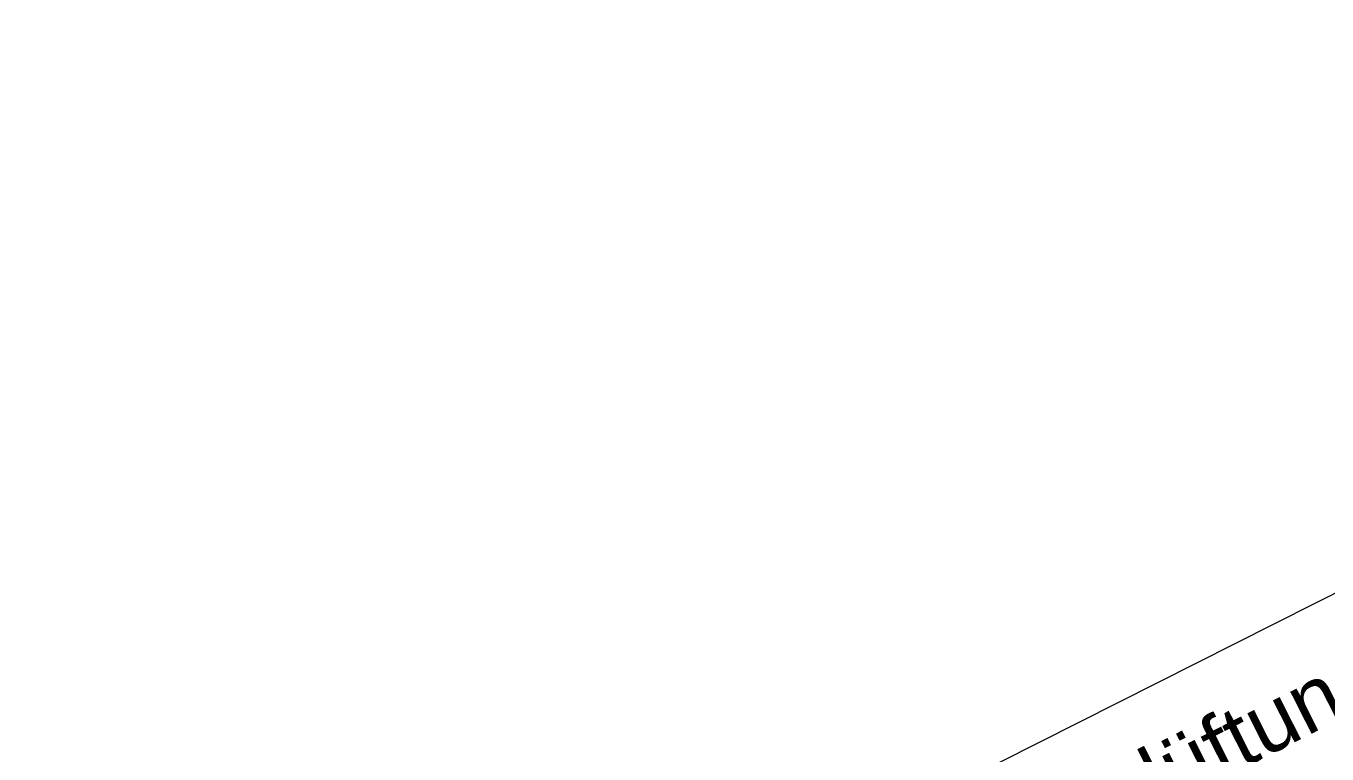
# Model space of a CAD drawing. Header units: metres. Extents: x 2682525 to 2683550, y 1250555 to 1251328.
# Drawn here: x 2683136.786 to 2683139.43, y 1250904.263 to 1250905.743 of the extents above; entities that cross this region are included whole.
import ezdxf

# ---------------------------------------------------------------- set-up
doc = ezdxf.new("R2010")
doc.units = ezdxf.units.M
doc.header["$PDMODE"] = 2
doc.header["$PDSIZE"] = -2
doc.linetypes.add('IMPORT-_24_ISO-10 Strichpunktlinie _2_', pattern=[46.98999999999999, 30.47999999999999, -7.619999999999998, 1.270000000000001, -7.619999999999998])
doc.linetypes.add('Verdeckt 0_75', pattern=[1.5, 0.75, -0.75])
for name, color, linetype, lineweight, true_color in [('2458 A U1_dwg-1', 9, 'Continuous', 18, 0x808080), ('_24_000 Linien-Oeffnungsflügel 0_10', 9, 'Continuous', 18, 0x808080), ('_24_000 Linien-Strichpunktlinie 0_10', 9, 'IMPORT-_24_ISO-10 Strichpunktlinie _2_', 18, 0x808080), ('_24_000 Linien-Strichpunktlinie kurz 0_10', 9, 'IMPORT-_24_ISO-10 Strichpunktlinie _2_', 18, 0x808080), ('_24_200 Materialien-Beton', 9, 'Continuous', 18, 0x808080), ('_24_200 Materialien-Daemmung H', 9, 'Continuous', 18, 0x808080), ('_24_300 Bauteile 3D-Tuer', 9, 'Continuous', 18, 0x808080), ('_24_300 Bauteile 3D-Wand Innen', 9, 'Continuous', 18, 0x808080), ('_24_400 Ausbau 2D-Moebel', 9, 'Continuous', 18, 0x808080), ('_24_800 Beschriftung-1_50-Vermassung', 9, 'Continuous', 18, 0x808080), ('_24_Keine', 9, 'Continuous', 18, 0x808080), ('Bemassung', 9, 'Continuous', 18, 0x808080)]:
    doc.layers.add(name, color=color, linetype=linetype, lineweight=lineweight, true_color=true_color)
for name, color, linetype, lineweight in [('A-____-____-DIMS', 7, 'Continuous', 9), ('A-DETL-____-MBND', 7, 'Verdeckt 0_75', 18), ('Bemassung-1', 7, 'Continuous', 18), ('G-____-____-DIMS', 7, 'Continuous', 9), ('G-____-____-TEXT', 7, 'Continuous', 9)]:
    doc.layers.add(name, color=color, linetype=linetype, lineweight=lineweight)
doc.styles.add('Arial_3', font='arial.ttf', dxfattribs={"height": 125})
doc.styles.add('Arial_31', font='arial.ttf', dxfattribs={"width": 0.9, "height": 200})
doc.styles.add('ISOCP_2', font='isocp___.ttf', dxfattribs={"height": 125.8608217592593})
doc.dimstyles.new('2_0_mm_-_Arial', dxfattribs={"dimscale": 304.8, "dimtxt": 204.051879991394, "dimasz": 0.2460629921259842, "dimexe": 0.3280839895013123, "dimexo": 0.3280840109072179, "dimgap": 0.08202099737532807, "dimtad": 1, "dimdec": 1, "dimlfac": 0.001, "dimrnd": 0.09999999999999999, "dimzin": 0, "dimdsep": 46, "dimtxsty": 'Arial_31', "dimblk1": 'OBLIQUE', "dimblk2": 'OBLIQUE', "dimsah": 1, "dimcen": 0.09, "dimdle": 0.3280839895013123, "dimazin": 0, "dimtfac": 1, "dimtdec": 4, "dimtix": 1, "dimtmove": 0, "dimatfit": 3, "dimfxl": 1, "dimtvp": 1, "dimtfill": 1, "dimtolj": 1, "dimtzin": 0, "dimarcsym": 2})
doc.dimstyles.new('2_0_mm_-_Arial_1', dxfattribs={"dimscale": 304.8, "dimtxt": 204.051879991394, "dimasz": 0.2460629921259842, "dimexe": 0.3280839895013123, "dimexo": 0.3280840109072179, "dimgap": 0.08202099737532807, "dimtad": 1, "dimdec": 1, "dimlfac": 0.001, "dimrnd": 0.09999999999999999, "dimzin": 0, "dimdsep": 46, "dimtxsty": 'Arial_31', "dimblk1": 'OBLIQUE', "dimblk2": 'OBLIQUE', "dimsah": 1, "dimcen": 0.09, "dimdle": 0.3280839895013123, "dimazin": 0, "dimtfac": 1, "dimtdec": 4, "dimtix": 1, "dimtmove": 2, "dimatfit": 3, "dimfxl": 1, "dimtvp": 1, "dimtfill": 1, "dimtolj": 1, "dimtzin": 0, "dimarcsym": 2})
pattern_1 = [(18.233, (0, 0), (18.77292067800844, -56.98752011815572), []), (288.233, (0, 0), (63.31313485127099, 20.85671487326738), [])]
pattern_2 = [(0, (0, 0), (0, -50), [])]

# ---------------------------------------------------------------- blocks, each defined once
blk = doc.blocks.new('2458 A U1_dwg_VW_SLASH-9045485-U01 Bodenplatte')
at = {"layer": 'Bemassung'}
for p, q in [((500.0534143197685, 500.0534143197683), (-500.0534143197683, -500.0534143197685)), ((890.9383564621788, 0), (-999.9999999999999, 0))]:
    blk.add_line(p, q, dxfattribs=at)
blk = doc.blocks.new('2458 A U1_dwg-9041719-U01 Bodenplatte')
at = {"layer": '_24_200 Materialien-Beton'}
h = blk.add_hatch(dxfattribs=at)
h.set_pattern_fill('FP_1', color=256, style=0, pattern_type=2)
h.set_pattern_definition(pattern_1)
h.paths.add_polyline_path([(-19598.89012033912, -19451.89133933163), (-19598.89012033912, -19351.47727060682), (-19848.89012033911, -19351.47727060682), (-19848.89012033911, -19451.89133933163)])
h = blk.add_hatch(dxfattribs=at)
h.set_pattern_fill('FP_1', color=256, style=0, pattern_type=2)
h.set_pattern_definition(pattern_1)
h.paths.add_polyline_path([(-19598.89012033912, -19451.89133933163), (-19598.89012033912, -19351.47727060682), (-19848.89012033911, -19351.47727060682), (-19848.89012033911, -19451.89133933163)])
h = blk.add_hatch(dxfattribs=at)
h.set_pattern_fill('FP_1', color=256, style=0, pattern_type=2)
h.set_pattern_definition(pattern_1)
h.paths.add_polyline_path([(-19598.89012033912, -22160.57036004064), (-19598.89012033912, -19451.89133933163), (-19848.89012033911, -19451.89133933163), (-19848.89012033911, -22160.57036004064)])
h = blk.add_hatch(dxfattribs=at)
h.set_pattern_fill('FP_1', color=256, style=0, pattern_type=2)
h.set_pattern_definition(pattern_1)
h.paths.add_polyline_path([(-19598.89012033912, -22160.57036004064), (-19598.89012033912, -19451.89133933163), (-19848.89012033911, -19451.89133933163), (-19848.89012033911, -22160.57036004064)])
at = {"layer": '_24_200 Materialien-Daemmung H'}
h = blk.add_hatch(dxfattribs=at)
h.set_pattern_fill('FP_11', color=256, style=0, pattern_type=2)
h.set_pattern_definition(pattern_2)
h.paths.add_polyline_path([(-19848.89012033911, -19451.89133933163), (-19848.89012033911, -19351.47727060682), (-20038.89012033911, -19351.47727060682), (-20038.89012033911, -19451.89133933163), (-19996.145965765, -19451.89133933163)])
h = blk.add_hatch(dxfattribs=at)
h.set_pattern_fill('FP_11', color=256, style=0, pattern_type=2)
h.set_pattern_definition(pattern_2)
h.paths.add_polyline_path([(-19848.89012033911, -19451.89133933163), (-19848.89012033911, -19351.47727060682), (-20038.89012033911, -19351.47727060682), (-20038.89012033911, -19451.89133933163), (-19996.145965765, -19451.89133933163)])
h = blk.add_hatch(dxfattribs=at)
h.set_pattern_fill('FP_11', color=256, style=0, pattern_type=2)
h.set_pattern_definition(pattern_2)
h.paths.add_polyline_path([(-19848.89012033911, -20285.4657966423), (-19848.89012033911, -19451.89133933163), (-20038.89012033911, -19451.89133933163), (-20038.89012033911, -20285.46579664229), (-19996.145965765, -20285.46579664229)])
h = blk.add_hatch(dxfattribs=at)
h.set_pattern_fill('FP_11', color=256, style=0, pattern_type=2)
h.set_pattern_definition(pattern_2)
h.paths.add_polyline_path([(-19848.89012033911, -20285.4657966423), (-19848.89012033911, -19451.89133933163), (-20038.89012033911, -19451.89133933163), (-20038.89012033911, -20285.46579664229), (-19996.145965765, -20285.46579664229)])
at = {"layer": '_24_000 Linien-Oeffnungsflügel 0_10', "flags": 128}
blk.add_lwpolyline([(-18574.89012033909, -19328.4772706068), (-19548.89012033909, -19328.4772706068)], close=True, dxfattribs=at)
at = {"layer": '_24_000 Linien-Oeffnungsflügel 0_10'}
blk.add_arc((-19548.89012033909, -19328.4772706068), 974.0000000000056, 359.9999999999996, 89.99999999999946, dxfattribs=at)
blk.add_arc((-19548.89012033909, -19328.4772706068), 974.0000000000056, 359.9999999999996, 89.99999999999946, dxfattribs=at)
at = {"layer": '_24_000 Linien-Strichpunktlinie 0_10', "flags": 128}
for points in [[(-18398.89012048161, -17510.46579666837), (-17648.89012048039, -17510.46579666837), (-17648.89012048039, -22150.46579666831), (-18398.8901204806, -22150.46579666831)], [(-18398.89012048161, -17510.46579666837), (-17648.89012048039, -17510.46579666837), (-17648.89012048039, -22150.46579666831), (-18398.8901204806, -22150.46579666831)], [(-20353.89012032956, -17560.50774393619), (-19848.89012047954, -17560.50774393619), (-19848.89012047954, -18360.42384949672), (-20353.89012032953, -18360.42384949672)], [(-20353.89012032956, -17560.50774393619), (-19848.89012047954, -17560.50774393619), (-19848.89012047954, -18360.42384949672), (-20353.89012032953, -18360.42384949672)]]:
    blk.add_lwpolyline(points, close=True, dxfattribs=at)
at = {"layer": '_24_000 Linien-Strichpunktlinie kurz 0_10', "flags": 128}
blk.add_lwpolyline([(-20353.89012032958, -17560.50800610693), (-19848.89012047954, -17560.50800610693), (-19848.89012047954, -18365.42358666475), (-20353.89012032955, -18365.42358666475)], close=True, dxfattribs=at)
blk.add_lwpolyline([(-20353.89012032958, -17560.50800610693), (-19848.89012047954, -17560.50800610693), (-19848.89012047954, -18365.42358666475), (-20353.89012032955, -18365.42358666475)], close=True, dxfattribs=at)
at = {"layer": '_24_200 Materialien-Beton', "flags": 128}
blk.add_lwpolyline([(-19848.89012033911, -22160.57036004064), (-19848.89012033911, -20535.46579664229), (-19848.89012033911, -20285.46579664229), (-19848.89012033911, -19451.89133933163), (-19848.89012033911, -19351.47727060682), (-19848.89012033911, -19451.89133933163), (-19848.89012033911, -20285.46579664229), (-19848.89012033911, -20535.46579664228), (-19848.89012033911, -20285.46579664229), (-20038.89012033912, -20285.46579664229), (-21286.17889003164, -20285.46579664229)], dxfattribs=at)
blk.add_lwpolyline([(-19598.89012033909, -22160.57036004062), (-19598.89012033909, -19451.89133933161), (-19598.89012033909, -19351.4772706068), (-19598.89012033909, -19451.89133933161)], close=True, dxfattribs=at)
at = {"layer": '_24_200 Materialien-Daemmung H', "flags": 128}
for points in [[(-20038.89012033909, -20285.46579664227), (-20038.89012033909, -19451.8913393316), (-20038.89012033909, -19351.4772706068), (-20038.89012033909, -19451.8913393316)], [(-19848.89012033909, -20285.46579664227), (-19848.89012033909, -19451.89133933161), (-19848.89012033909, -19351.4772706068), (-19848.89012033909, -19451.89133933161)]]:
    blk.add_lwpolyline(points, close=True, dxfattribs=at)
at = {"layer": '_24_300 Bauteile 3D-Tuer', "flags": 128}
blk.add_lwpolyline([(-20038.89012033909, -19351.47727060679), (-20038.89012033909, -19311.47727060679), (-19598.89012033909, -19311.47727060679), (-19598.89012033909, -19328.4772706068), (-19598.89012033909, -19391.4772706068), (-19598.89012033909, -19351.4772706068)], close=True, dxfattribs=at)
blk.add_lwpolyline([(-20038.89012033909, -19351.47727060679), (-20038.89012033909, -19311.47727060679), (-19598.89012033909, -19311.47727060679), (-19598.89012033909, -19328.4772706068), (-19598.89012033909, -19391.4772706068), (-19598.89012033909, -19351.4772706068)], close=True, dxfattribs=at)
at = {"layer": '_24_300 Bauteile 3D-Wand Innen', "flags": 128}
blk.add_lwpolyline([(-20038.89012033912, -20285.46579664229), (-20038.89012033912, -19451.89133933163), (-20038.89012033912, -19351.47727060682), (-20038.89012033912, -19451.89133933163), (-20038.89012033912, -20285.46579664229), (-21286.17889003164, -20285.46579664229)], dxfattribs=at)
for points in [[(-19848.89012033909, -19351.47727060679), (-20038.89012033909, -19351.47727060679), (-19848.89012033909, -19351.47727060679), (-19598.89012033909, -19351.47727060679)], [(-19598.89012033909, -22160.57036004062), (-19598.89012033909, -19451.89133933161), (-19598.89012033909, -19351.4772706068), (-19598.89012033909, -19451.89133933161)], [(-19598.89012033909, -19391.4772706068), (-19598.89012033909, -19351.4772706068)]]:
    blk.add_lwpolyline(points, close=True, dxfattribs=at)
at = {"layer": '_24_400 Ausbau 2D-Moebel', "flags": 128}
blk.add_lwpolyline([(-20648.89012047954, -18401.27859318425), (-21848.89012047954, -18401.27859318425), (-21848.89012047954, -17801.27859318425), (-20648.89012047954, -17801.27859318425)], close=True, dxfattribs=at)
blk.add_lwpolyline([(-20648.89012047954, -18401.27859318425), (-21848.89012047954, -18401.27859318425), (-21848.89012047954, -17801.27859318425), (-20648.89012047954, -17801.27859318425)], close=True, dxfattribs=at)
at = {"layer": '_24_Keine', "flags": 128}
blk.add_lwpolyline([(-19598.89012033909, -22060.98442876543), (-18623.89012040837, -19451.6843049692), (-17648.89012047764, -22060.98442876543)], dxfattribs=at)
blk.add_lwpolyline([(-19598.89012033909, -22060.98442876543), (-18623.89012040837, -19451.6843049692), (-17648.89012047764, -22060.98442876543)], dxfattribs=at)
blk.add_lwpolyline([(-17648.89012047763, -19451.89133933161), (-19598.89012033909, -19451.89133933161)], close=True, dxfattribs=at)
at = {"layer": 'Bemassung', "flags": 128}
for points in [[(-20562.39628025457, -17863.71848154431), (-20562.39628025457, -18219.23605966931), (-20562.39628025457, -17863.71848154431), (-20562.39628025457, -17975.95969248181)], [(-21886.64890954205, -18174.76745116672), (-19961.13133141704, -18174.76745116672)], [(-20662.39628025454, -18331.47727060681), (-20041.8901203391, -18331.47727060681), (-20662.39628025454, -18331.47727060681), (-20041.8901203391, -18331.47727060681)], [(-20562.39628025457, -18443.71848154431), (-20562.39628025457, -19239.2360596693)], [(-20038.89012033909, -18883.26289818829), (-20038.89012033909, -19348.4772706068), (-20038.89012033909, -18883.2628981883), (-20038.89012033909, -19348.4772706068)], [(-19598.89012033909, -18883.2628981883), (-19598.89012033909, -19348.4772706068), (-19598.89012033909, -18883.26289818829), (-19598.89012033909, -19348.4772706068)], [(-26792.79984073416, -18983.2628981883), (-20151.13133127662, -18983.2628981883)], [(-19926.64890940159, -18983.26289818827), (-19711.13133127659, -18983.26289818827)], [(-16623.37254235265, -18983.26289818828), (-16511.13133141515, -18983.26289818828), (-19486.64890940159, -18983.26289818828), (-16511.13133141515, -18983.26289818828)], [(-20662.39628025455, -19351.4772706068), (-19821.8901203391, -19351.4772706068), (-20662.39628025455, -19351.4772706068), (-19821.8901203391, -19351.4772706068)], [(-19848.89012033909, -19888.68927957521), (-19848.89012033909, -19454.89133933161), (-19848.89012033909, -19888.68927957521), (-19848.89012033909, -19454.89133933161)], [(-20562.3962802546, -20006.22308269876), (-20562.3962802546, -19463.71848154432)], [(-20038.8901203391, -19688.68927957525), (-20038.8901203391, -20157.14214338822), (-20038.8901203391, -19688.68927957525), (-20038.8901203391, -20157.14214338822)], [(-19598.89012033909, -19688.68927957525), (-19598.89012033909, -20073.77572405068)], [(-20263.3725422141, -19788.68927957524), (-20151.1313312766, -19788.68927957524), (-23941.7737562064, -19788.68927957524), (-20151.1313312766, -19788.68927957524)], [(-20073.37254221409, -19788.68927957524), (-19961.13133127659, -19788.68927957524)], [(-19848.89012033909, -19788.68927957524), (-19598.89012033909, -19788.68927957524), (-19848.89012033909, -19788.68927957524), (-20038.8901203391, -19788.68927957524)], [(-19624.40769846409, -19788.68927957524), (-19736.64890940159, -19788.68927957524)], [(-19374.40769846409, -19788.68927957524), (-19486.64890940159, -19788.68927957524)]]:
    blk.add_lwpolyline(points, close=True, dxfattribs=at)
at = {"xscale": 0.1122412109375, "yscale": 0.1122412109375, "zscale": 0.1122412109375}
for p, rotation in [((-20562.39628025457, -18331.47727060681), 270), ((-20562.39628025457, -18331.47727060681), 270), ((-20562.39628025457, -18331.47727060681), 90), ((-20562.39628025457, -18331.47727060681), 90), ((-20038.89012033909, -18983.26289818827), 180), ((-20038.89012033909, -18983.26289818827), 180), ((-19598.89012033909, -18983.26289818828), 180), ((-19598.89012033909, -18983.26289818828), 180), ((-20562.39628025457, -19351.4772706068), 270), ((-20562.39628025457, -19351.4772706068), 270), ((-20562.39628025457, -19351.4772706068), 90), ((-20562.39628025457, -19351.4772706068), 90), ((-19848.89012033909, -19788.68927957524), 180), ((-19848.89012033909, -19788.68927957524), 180), ((-19598.89012033909, -19788.68927957524), 180), ((-19598.89012033909, -19788.68927957524), 180)]:
    blk.add_blockref('2458 A U1_dwg_VW_SLASH-9045485-U01 Bodenplatte', p, dxfattribs=dict(at, rotation=rotation))
for p in [(-20038.89012033909, -18983.26289818828), (-20038.89012033909, -18983.26289818828), (-19598.89012033909, -18983.26289818827), (-19598.89012033909, -18983.26289818827), (-20038.8901203391, -19788.68927957524), (-20038.8901203391, -19788.68927957524), (-20038.8901203391, -19788.68927957524), (-20038.8901203391, -19788.68927957524), (-19848.89012033909, -19788.68927957524), (-19848.89012033909, -19788.68927957524)]:
    blk.add_blockref('2458 A U1_dwg_VW_SLASH-9045485-U01 Bodenplatte', p, dxfattribs=at)
at = {"layer": '_24_800 Beschriftung-1_50-Vermassung', "insert": (-20663.4102669715, -18555.89174062464), "char_height": 125.8608217592593, "width": 389.1063829787234, "attachment_point": 1, "rotation": 270, "line_spacing_factor": 1.478621465017729, "style": 'ISOCP_2'}
blk.add_mtext('2.14', dxfattribs=at)
blk.add_mtext('2.14', dxfattribs=at)
at = {"layer": 'Bemassung-1', "insert": (-20454.27397597502, -18700.70205630558), "char_height": 125.8608217592593, "width": 372.1887141535614, "attachment_point": 2, "rotation": 90, "line_spacing_factor": 1.478621465017729, "style": 'ISOCP_2'}
blk.add_mtext('1.02', dxfattribs=at)
blk.add_mtext('1.02', dxfattribs=at)
at = {"layer": 'Bemassung-1', "char_height": 125.8608217592593, "attachment_point": 2, "line_spacing_factor": 1.478621465017729, "style": 'ISOCP_2'}
for s, insert, width in [('44', (-19818.89012033909, -18877.56034714366), 270.6827012025902), ('44', (-19818.89012033909, -18877.56034714366), 270.6827012025902), ('19', (-19943.89012033909, -19681.65600360754), 203.0120259019426), ('19', (-19943.89012033909, -19681.65600360754), 203.0120259019426), ('25', (-19723.89012033909, -19681.65600360752), 236.8473635522664), ('25', (-19723.89012033909, -19681.65600360752), 236.8473635522664)]:
    blk.add_mtext(s, dxfattribs=dict(at, insert=insert, width=width))
blk = doc.blocks.new('_Oblique')
at = {"color": 0, "linetype": 'ByBlock', "lineweight": -2}
blk.add_line((-0.5, -0.5), (0.5, 0.5), dxfattribs=at)
blk = doc.blocks.new('*D1807')
at = {"layer": 'A-____-____-DIMS', "color": 0, "lineweight": -2, "transparency": 16777216}
for p, q in [((2683068.897622096, 1250867.009540824), (2683135.861756529, 1250900.785341326)), ((2683053.688199543, 1250859.338114525), (2683068.897622096, 1250867.009540824)), ((2683053.688199543, 1250859.338114525), (2682986.72406511, 1250825.562314023)), ((2683113.74310552, 1250778.098576879), (2683113.932022766, 1250777.724028246)), ((2683098.698719751, 1250770.099947516), (2683098.722600213, 1250770.052601948))]:
    blk.add_line(p, q, dxfattribs=at)
at = {"layer": 'A-____-____-DIMS', "color": 0, "lineweight": -2, "transparency": 16777216, "xscale": 74.99999999999999, "yscale": 74.99999999999999, "zscale": 74.99999999999999}
for p, rotation in [((2683068.897622096, 1250867.009540824), 206.7657572042305), ((2683053.688199543, 1250859.338114525), 26.76575720423048)]:
    blk.add_blockref('_Oblique', p, dxfattribs=dict(at, rotation=rotation))
at = {"layer": 'A-____-____-DIMS', "color": 0, "transparency": 16777216, "insert": (2683004.047613651, 1250976.668747653), "char_height": 200, "width": 911.641014607705, "attachment_point": 5, "rotation": 26.76575720423047, "style": 'Arial_31', "bg_fill": 3, "box_fill_scale": 1.1, "bg_fill_color": 256, "bg_fill_true_color": 13158600, "bg_fill_transparency": 0}
blk.add_mtext('\\A1;0.0', dxfattribs=at)
at = {"layer": 'Defpoints', "color": 0, "transparency": 16777216}
for p in [(2683068.708701911, 1250867.384095282), (2683068.897622096, 1250867.009540824), (2683053.664316143, 1250859.385465919)]:
    blk.add_point(p, dxfattribs=at)
blk = doc.blocks.new('*D1808')
at = {"layer": 'A-____-____-DIMS', "color": 0, "lineweight": -2, "transparency": 16777216}
for p, q in [((2683101.306229421, 1250883.356000871), (2683168.270363854, 1250917.131801374)), ((2683068.897622741, 1250867.009539544), (2683001.933488308, 1250833.233739042)), ((2683146.196746825, 1250794.355752247), (2683146.340630091, 1250794.070488293)), ((2683113.74310552, 1250778.098576879), (2683113.932023411, 1250777.724026967))]:
    blk.add_line(p, q, dxfattribs=at)
at = {"layer": 'A-____-____-DIMS', "color": 0, "transparency": 16777216, "insert": (2682617.72699169, 1250788.948338999), "char_height": 200, "width": 911.641014607705, "attachment_point": 1, "rotation": 26.76575720423047, "line_spacing_factor": 0.9417779076525878, "style": 'Arial_31', "bg_fill": 3, "box_fill_scale": 1.1, "bg_fill_color": 256, "bg_fill_true_color": 13158600, "bg_fill_transparency": 0}
blk.add_mtext('\\A1;0.0', dxfattribs=at)
at = {"layer": 'A-____-____-DIMS', "color": 0, "lineweight": -2, "transparency": 16777216}
blk.add_line((2683068.897622741, 1250867.009539544), (2683101.306229421, 1250883.356000871), dxfattribs=at)
at = {"layer": 'Defpoints', "color": 0, "transparency": 16777216}
for p in [(2683101.162343216, 1250883.641270651), (2683101.306229421, 1250883.356000871), (2683068.708701911, 1250867.384095282)]:
    blk.add_point(p, dxfattribs=at)
at = {"layer": 'A-____-____-DIMS', "color": 0, "lineweight": -2, "transparency": 16777216, "xscale": 74.99999999999999, "yscale": 74.99999999999999, "zscale": 74.99999999999999}
for p, rotation in [((2683101.306229421, 1250883.356000871), 206.7657572042305), ((2683068.897622741, 1250867.009539544), 26.76575720423048)]:
    blk.add_blockref('_Oblique', p, dxfattribs=dict(at, rotation=rotation))
blk = doc.blocks.new('*D1809')
at = {"layer": 'A-____-____-DIMS', "color": 0, "lineweight": -2, "transparency": 16777216}
for p, q in [((2683132.910514814, 1250899.296771893), (2683199.874649247, 1250933.072572396)), ((2683101.30623005, 1250883.355999624), (2683132.910514814, 1250899.296771893)), ((2683101.30623005, 1250883.355999624), (2683034.342095617, 1250849.580199121)), ((2683177.801724807, 1250810.295150137), (2683177.944915484, 1250810.011259315)), ((2683146.196746825, 1250794.355752247), (2683146.34063072, 1250794.070487046))]:
    blk.add_line(p, q, dxfattribs=at)
at = {"layer": 'A-____-____-DIMS', "color": 0, "lineweight": -2, "transparency": 16777216, "xscale": 74.99999999999999, "yscale": 74.99999999999999, "zscale": 74.99999999999999}
for p, rotation in [((2683132.910514814, 1250899.296771893), 206.7657572042305), ((2683101.30623005, 1250883.355999624), 26.76575720423048)]:
    blk.add_blockref('_Oblique', p, dxfattribs=dict(at, rotation=rotation))
at = {"layer": 'A-____-____-DIMS', "color": 0, "transparency": 16777216, "insert": (2683059.863075263, 1251004.821305737), "char_height": 200, "width": 911.641014607705, "attachment_point": 5, "rotation": 26.76575720423047, "style": 'Arial_31', "bg_fill": 3, "box_fill_scale": 1.1, "bg_fill_color": 256, "bg_fill_true_color": 13158600, "bg_fill_transparency": 0}
blk.add_mtext('\\A1;0.0', dxfattribs=at)
at = {"layer": 'Defpoints', "color": 0, "transparency": 16777216}
for p in [(2683132.767321199, 1250899.58066854), (2683132.910514814, 1250899.296771893), (2683101.162343216, 1250883.641270651)]:
    blk.add_point(p, dxfattribs=at)

msp = doc.modelspace()

# ---------------------------------------------------------------- linework, layer by layer
at = {"layer": 'A-DETL-____-MBND'}
msp.add_open_spline([(2683066.009390901, 1250869.679863096), (2683066.288205003, 1250869.551325586), (2683067.039320472, 1250869.18605556), (2683068.808618498, 1250868.554809036), (2683071.657237757, 1250869.494124548), (2683074.467321273, 1250871.018365242), (2683078.195421315, 1250872.859749516), (2683083.158512379, 1250875.383371573), (2683088.800458998, 1250878.256991499), (2683094.67246607, 1250881.112386641), (2683097.951854891, 1250882.94699488), (2683100.081408632, 1250883.879558791), (2683100.187642982, 1250884.43076455), (2683100.919117485, 1250885.016465895), (2683101.844521929, 1250884.711114088), (2683103.967648854, 1250886.004076284), (2683109.204590926, 1250888.417601884), (2683115.754953569, 1250891.836530144), (2683122.446522959, 1250895.24131188), (2683126.497124689, 1250897.270196159), (2683129.520615935, 1250898.811156605), (2683132.804656584, 1250900.260438276), (2683134.067093911, 1250906.573856538), (2683135.558020153, 1250913.796773206), (2683138.657477513, 1250918.602886364), (2683139.889302063, 1250920.906158589)], degree=3, knots=[0, 0, 0, 0, 3.021816965252346, 8.2668153199768, 17.95102877688316, 30.86478291184385, 40.23480069127133, 58.74610483870741, 85.71719350426484, 102.6006594184549, 122.8063238274784, 123.1988405673681, 125.0105717409506, 127.673553189531, 131.444065486728, 133.3966811922206, 151.4499517304334, 188.9907190902837, 205.6325642785124, 225.4757952452216, 233.4027051389572, 239.3167187433414, 259.753894699282, 288.8823652494151, 314.5908583427087, 314.5908583427087, 314.5908583427087, 314.5908583427087], dxfattribs=at)
at = {"layer": 'G-____-____-DIMS'}
msp.add_line((2683137.610863031, 1250904.170494811), (2683138.702790313, 1250904.721248057), dxfattribs=at)

# ---------------------------------------------------------------- block references
at = {"layer": '2458 A U1_dwg-1', "xscale": 0.001, "yscale": 0.001, "zscale": 0.001, "rotation": 26.76575494316579}
msp.add_blockref('2458 A U1_dwg-9041719-U01 Bodenplatte', (2683147.144467305, 1250931.177239274), dxfattribs=at)

# ---------------------------------------------------------------- next in the draw order: texts
at = {"layer": 'G-____-____-DIMS', "insert": (2683137.591507299, 1250904.357477083), "char_height": 0.125, "width": 1.334488368200837, "attachment_point": 1, "rotation": 26.765754943165796, "line_spacing_factor": 0.9417779076525877, "style": 'Arial_3', "bg_fill": 3, "box_fill_scale": 1.25, "bg_fill_color": 256, "bg_fill_true_color": 13158600, "bg_fill_transparency": 0}
msp.add_mtext('453.31 m.ü.M.', dxfattribs=at)

# ---------------------------------------------------------------- next in the draw order: dimensions: what is measured, and where the dimension line sits
at = {"layer": 'A-____-____-DIMS'}
dim = msp.add_linear_dim(base=(2683068.897622096, 1250867.009540824), p1=(2683053.664316142, 1250859.385465919), p2=(2683068.708701911, 1250867.384095282), angle=26.76575720423047, dimstyle='2_0_mm_-_Arial', override={"dimpost": '<>', "dimfxl": 17038.5332360565}, dxfattribs=at)
dim.commit()
dim.dimension.update_dxf_attribs({"geometry": '*D1807', "text_midpoint": (2683004.047613651, 1250976.668747653)})

# ---------------------------------------------------------------- next in the draw order: dimensions: what is measured, and where the dimension line sits
dim = msp.add_linear_dim(base=(2683101.306229421, 1250883.356000871), p1=(2683068.708701911, 1250867.384095282), p2=(2683101.162343216, 1250883.641270651), angle=26.76575720423047, dimstyle='2_0_mm_-_Arial_1', override={"dimpost": '<>', "dimfxl": 36297.85923366722}, dxfattribs=at)
dim.commit()
dim.dimension.update_dxf_attribs({"geometry": '*D1808', "text_midpoint": (2683084.754535631, 1250875.177022492), "dimtype": 160})

# ---------------------------------------------------------------- next in the draw order: dimensions: what is measured, and where the dimension line sits
dim = msp.add_linear_dim(base=(2683132.910514814, 1250899.296771893), p1=(2683101.162343216, 1250883.641270651), p2=(2683132.767321198, 1250899.58066854), angle=26.76575720423047, dimstyle='2_0_mm_-_Arial', override={"dimpost": '<>', "dimfxl": 35396.87893486193}, dxfattribs=at)
dim.commit()
dim.dimension.update_dxf_attribs({"geometry": '*D1809', "text_midpoint": (2683059.863075263, 1251004.821305737)})

# ---------------------------------------------------------------- next in the draw order: linework, layer by layer
at = {"layer": 'G-____-____-TEXT', "flags": 128}
msp.add_lwpolyline([(2683138.68715058, 1250904.206949578), (2683140.280838507, 1250905.010784058), (2683140.437783381, 1250904.699624041), (2683138.844095454, 1250903.89578956)], close=True, dxfattribs=at)

# ---------------------------------------------------------------- next in the draw order: texts
at = {"layer": 'G-____-____-TEXT', "insert": (2683138.803089623, 1250904.143627379), "char_height": 0.125, "width": 1.9681428125, "attachment_point": 1, "rotation": 26.765754943165796, "style": 'Arial_3', "bg_fill": 3, "box_fill_scale": 1.25, "bg_fill_color": 256, "bg_fill_true_color": 13158600, "bg_fill_transparency": 0}
msp.add_mtext('Entlüftung über Dach', dxfattribs=at)

doc.saveas('drawing.dxf')
